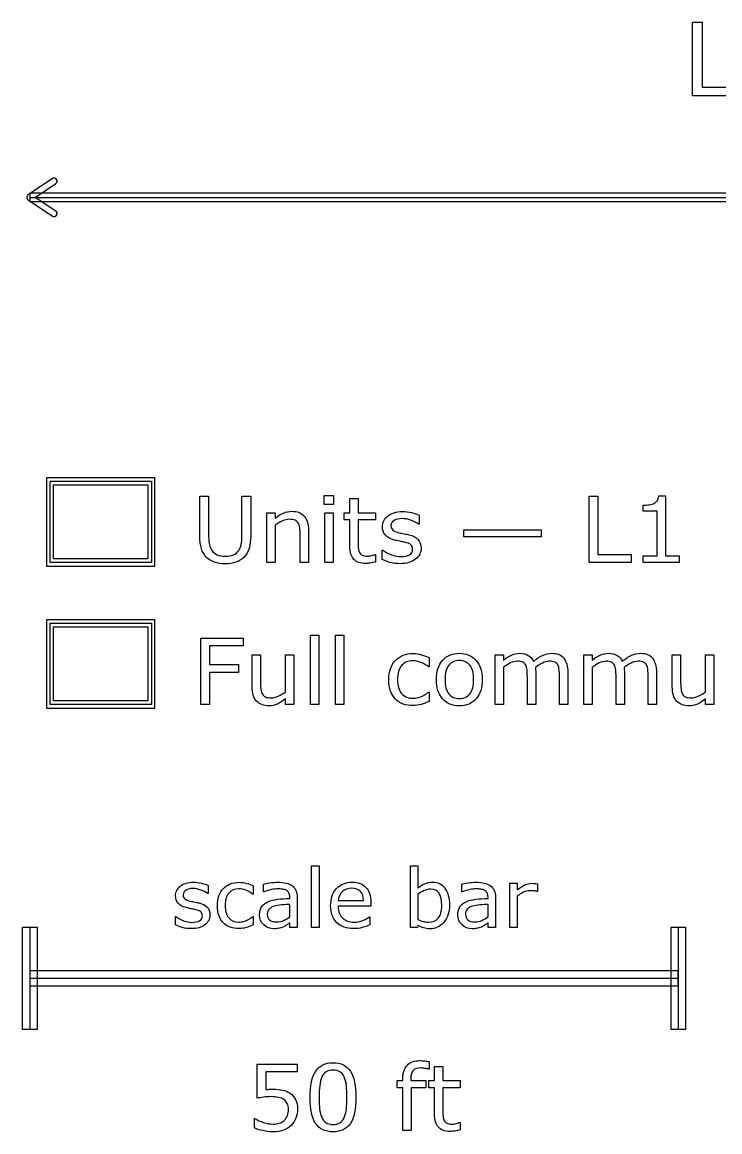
# Model space of a CAD drawing. Extents: x -13 to 750, y 12 to 2314.
# Drawn here: x 43.2 to 112.1, y 13.8 to 123.2 of the extents above; entities that cross this region are included whole.
import ezdxf

# ---------------------------------------------------------------- set-up
doc = ezdxf.new("R2010")
doc.units = 0
doc.layers.get('0').update_dxf_attribs({"linetype": 'CONTINUOUS'})

msp = doc.modelspace()

# ---------------------------------------------------------------- linework, layer by layer
at = {"color": 7}
for points in [[(113.99316, 115.89), (109.39355, 115.89), (109.39355, 123.1605), (110.36035, 123.1605), (110.36035, 116.7494), (113.99316, 116.7494)], [(46.234375, 107.7396), (46.234375, 107.7396)], [(44, 106.2904), (44, 105.4896), (268, 105.4896), (268, 106.2904)], [(45.650391, 78.2396), (45.650391, 69.5404), (56.349609, 69.5404), (56.349609, 78.2396)], [(46, 77.89), (56, 77.89), (56, 69.89), (46, 69.89)], [(46.349609, 77.5404), (55.650391, 77.5404), (55.650391, 70.2396), (46.349609, 70.2396)], [(73.983398, 75.6205), (73.051758, 75.6205), (73.051758, 76.4774), (73.983398, 76.4774)], [(103.33447, 69.89), (99.194824, 69.89), (99.194824, 76.4335), (100.06494, 76.4335), (100.06494, 70.6634), (103.33447, 70.6634)], [(73.930664, 69.89), (73.104492, 69.89), (73.104492, 74.7987), (73.930664, 74.7987)], [(94.479492, 72.4038), (86.824219, 72.4038), (86.824219, 73.1069), (94.479492, 73.1069)], [(45.650391, 64.2396), (45.650391, 55.5404), (56.349609, 55.5404), (56.349609, 64.2396)], [(46, 63.89), (56, 63.89), (56, 55.89), (46, 55.89)], [(46.349609, 63.5404), (55.650391, 63.5404), (55.650391, 56.2396), (46.349609, 56.2396)], [(65.058105, 61.66), (61.749023, 61.66), (61.749023, 59.8143), (64.592285, 59.8143), (64.592285, 59.0409), (61.749023, 59.0409), (61.749023, 55.89), (60.878906, 55.89), (60.878906, 62.4335), (65.058105, 62.4335)], [(72.515625, 55.89), (71.689453, 55.89), (71.689453, 62.7279), (72.515625, 62.7279)], [(74.985352, 55.89), (74.15918, 55.89), (74.15918, 62.7279), (74.985352, 62.7279)], [(87.804199, 58.3421), (87.804199, 58.3421)], [(88.656738, 58.3421), (88.656738, 58.3421)], [(72.546875, 33.89), (71.8125, 33.89), (71.8125, 39.9681), (72.546875, 39.9681)], [(85.417969, 36.1048), (85.417969, 36.1048)], [(43.25, 33.89), (43.25, 23.89), (44.75, 23.89), (44.75, 33.89)], [(107.25, 33.89), (107.25, 23.89), (108.75, 23.89), (108.75, 33.89)], [(44, 29.64), (44, 28.14), (108, 28.14), (108, 29.64)], [(76.191162, 17.1639), (76.191162, 17.1639)], [(75.035404, 15.1688), (75.035404, 15.1688)]]:
    msp.add_lwpolyline(points, close=True, dxfattribs=at)
for points in [[(46.234375, 107.7396), (43.833984, 106.14)], [(46.566411, 104.5404), (44.541021, 105.89), (46.566411, 107.2396)], [(43.833984, 105.64), (46.234375, 104.0404)], [(44, 105.89), (268, 105.89)], [(60.782227, 72.5179), (60.782227, 76.4335), (61.652344, 76.4335), (61.652344, 72.474)], [(64.93506, 72.452), (64.93506, 76.4335), (65.805177, 76.4335), (65.805176, 72.5179)], [(75.583008, 71.4937), (75.583008, 74.1041), (75.024902, 74.1041), (75.024902, 74.7984), (75.583008, 74.7984), (75.583008, 76.209), (76.40918, 76.209), (76.40918, 74.7984), (78.114258, 74.7984), (78.114258, 74.1041), (76.40918, 74.1041), (76.40918, 71.8672)], [(108.08936, 69.89), (104.54736, 69.89), (104.54736, 70.558), (105.90967, 70.558), (105.90967, 74.9437), (104.54736, 74.9437), (104.54736, 75.5414)], [(106.07227, 76.4555), (106.75342, 76.4555), (106.75342, 70.5581), (108.08936, 70.5581), (108.08936, 69.89)], [(68.226563, 73.5547), (68.226563, 69.89), (67.400392, 69.89), (67.400392, 74.7987), (68.226563, 74.7987), (68.226563, 74.2538)], [(82.425288, 74.548), (82.425288, 73.6647), (82.381348, 73.6647)], [(71.504883, 69.89), (70.678711, 69.89), (70.678711, 72.6849)], [(71.504884, 73.076), (71.504883, 69.89)], [(82.618652, 71.3045), (82.618652, 71.3051)], [(78.070314, 70.6763), (78.114264, 70.6763), (78.114258, 69.934)], [(78.782227, 70.1845), (78.782227, 71.1118), (78.826167, 71.1118)], [(65.950195, 57.6127), (65.950195, 60.7987), (66.776367, 60.7987), (66.776367, 58.0038)], [(69.22852, 57.1336), (69.22852, 60.7986), (70.054691, 60.7986), (70.054687, 55.89)], [(83.414062, 60.5043), (83.414062, 59.5858), (83.370112, 59.5858)], [(90.761731, 59.5553), (90.761731, 55.89), (89.935559, 55.89), (89.935559, 60.7987), (90.761731, 60.7987), (90.761731, 60.2538)], [(99.515785, 59.5553), (99.515785, 55.89), (98.689613, 55.89), (98.689613, 60.7987), (99.515785, 60.7987), (99.515785, 60.2538)], [(107.4082, 57.6127), (107.4082, 60.7987), (108.23438, 60.7987), (108.23438, 58.0038)], [(110.68657, 57.1336), (110.68657, 60.7986), (111.51275, 60.7986), (111.5127, 55.89)], [(93.930186, 59.0324), (93.930186, 55.89), (93.104014, 55.89), (93.104014, 58.6849)], [(97.098633, 55.89), (96.272461, 55.89), (96.272461, 58.6849)], [(97.098645, 59.076), (97.098633, 55.89)], [(102.68428, 59.0324), (102.68428, 55.89), (101.85811, 55.89), (101.85811, 58.6849)], [(105.85254, 55.89), (105.02637, 55.89), (105.02637, 58.6849)], [(105.8527, 59.076), (105.85254, 55.89)], [(83.370112, 57.1073), (83.414062, 57.1073), (83.414062, 56.1976)], [(70.054687, 55.89), (69.228516, 55.89), (69.228516, 56.4349)], [(111.5127, 55.89), (110.68652, 55.89), (110.68652, 56.4349)], [(82.3125, 34.0933), (82.265625, 33.89), (81.578125, 33.89), (81.578125, 39.9681), (82.3125, 39.9681), (82.3125, 37.7962)], [(61.609373, 38.0301), (61.609373, 37.245), (61.570313, 37.245)], [(66.058594, 37.9913), (66.058594, 37.1749), (66.019534, 37.1749)], [(67.109379, 37.4141), (67.070319, 37.4141), (67.070319, 38.1602)], [(86.671879, 37.4141), (86.632819, 37.4141), (86.632819, 38.1602)], [(92.101565, 36.9875), (92.101565, 33.89), (91.36719, 33.89), (91.36719, 38.2533), (92.101565, 38.2533), (92.101565, 37.6087)], [(94.089844, 37.4525), (94.050784, 37.4525)], [(94.089847, 38.2063), (94.089844, 37.4525)], [(69.660156, 36.7736), (69.660156, 36.8869)], [(69.660156, 34.9642), (69.660156, 36.1791)], [(70.390632, 36.8514), (70.390625, 33.89)], [(74.4375, 36.558), (76.9375, 36.558)], [(77.652342, 36.3936), (77.652344, 35.9955)], [(82.3125, 37.1786), (82.3125, 34.6786)], [(89.222656, 36.7736), (89.222656, 36.8869)], [(89.222656, 34.9642), (89.222656, 36.1791)], [(89.953132, 36.8514), (89.953125, 33.89)], [(61.781251, 35.147), (61.78125, 35.1478)], [(77.652344, 35.9955), (74.4375, 35.9955)], [(84.660156, 36.0844), (84.660156, 36.0848)], [(58.371094, 34.1517), (58.371094, 34.9759), (58.410154, 34.9759)], [(66.019534, 34.9721), (66.058594, 34.9721), (66.058594, 34.1634)], [(69.660156, 34.9638), (69.660156, 34.9642)], [(70.390625, 33.89), (69.660156, 33.89), (69.660156, 34.3548)], [(77.527344, 34.9561), (77.566404, 34.9561), (77.566404, 34.1553)], [(89.222656, 34.9638), (89.222656, 34.9642)], [(89.953125, 33.89), (89.222656, 33.89), (89.222656, 34.3548)], [(44, 33.89), (44, 23.89)], [(108, 33.89), (108, 23.89)], [(44, 28.89), (108, 28.89)], [(66.444089, 17.0624), (66.444089, 20.433), (70.381589, 20.433), (70.381589, 19.6639), (67.292233, 19.6639), (67.292233, 17.9237)], [(83.402588, 19.9281), (83.358648, 19.9281)], [(83.943115, 15.4936), (83.943115, 18.104), (83.38501, 18.104), (83.38501, 18.7983), (83.943115, 18.7983), (83.943115, 20.2089), (84.769287, 20.2089), (84.769287, 18.7983), (86.474365, 18.7983), (86.474365, 18.104), (84.769287, 18.104), (84.769287, 15.8671)], [(83.402588, 20.6838), (83.402588, 19.9281)], [(81.60523, 18.9657), (81.60523, 18.7987), (83.094976, 18.7987), (83.094976, 18.1044), (81.631592, 18.1044), (81.631592, 13.89), (80.80542, 13.89), (80.80542, 18.1044), (80.247314, 18.1044), (80.247314, 18.7987), (80.80542, 18.7987), (80.80542, 18.9613)], [(70.425534, 15.9692), (70.425537, 15.9686)], [(66.162842, 14.1361), (66.162842, 15.0633), (66.224362, 15.0633)], [(86.430422, 14.6762), (86.474372, 14.6762), (86.474365, 13.9339)]]:
    msp.add_lwpolyline(points, dxfattribs=at)
for points in [[(46.459789, 107.783802), (46.381762, 107.799557), (46.300673, 107.783656), (46.234375, 107.7396)], [(46.650391, 107.6556), (46.606381, 107.721929), (46.537815, 107.768047), (46.459789, 107.783802)], [(46.566411, 107.2396), (46.632732, 107.283613), (46.678843, 107.352177), (46.694594, 107.4302)], [(46.694594, 107.4302), (46.710345, 107.508222), (46.694444, 107.589306), (46.650391, 107.6556)], [(43.833984, 106.14), (43.750204, 106.084408), (43.69984, 105.990546), (43.69984, 105.89)], [(43.69984, 105.89), (43.69984, 105.789454), (43.750204, 105.695592), (43.833984, 105.64)], [(46.234375, 104.0404), (46.300673, 103.996344), (46.381762, 103.980443), (46.459789, 103.996198)], [(46.459789, 103.996198), (46.537815, 104.011953), (46.606381, 104.058071), (46.650391, 104.1244)], [(46.694594, 104.3498), (46.678843, 104.427823), (46.632732, 104.496387), (46.566411, 104.5404)], [(46.650391, 104.1244), (46.694444, 104.190694), (46.710345, 104.271778), (46.694594, 104.3498)], [(104.54736, 75.5414), (104.731933, 75.5414), (104.92969, 75.556067), (105.14063, 75.5854)], [(105.14063, 75.5854), (105.351563, 75.6174), (105.51123, 75.6628), (105.61963, 75.7216)], [(105.61963, 75.7216), (105.754397, 75.794867), (105.859867, 75.887167), (105.93604, 75.9985)], [(105.93604, 75.9985), (106.01514, 76.112767), (106.06055, 76.2651), (106.07227, 76.4555)], [(68.226563, 74.2538), (68.484376, 74.467667), (68.750977, 74.634633), (69.026368, 74.7547)], [(69.026368, 74.7547), (69.301759, 74.874833), (69.584474, 74.9349), (69.874513, 74.9349)], [(69.874513, 74.9349), (70.404786, 74.9349), (70.809083, 74.775233), (71.087403, 74.4559)], [(71.087403, 74.4559), (71.365724, 74.136567), (71.504884, 73.6766), (71.504884, 73.076)], [(78.927241, 73.9899), (79.012202, 74.168633), (79.139643, 74.3283), (79.309565, 74.4689)], [(79.309565, 74.4689), (79.473628, 74.606567), (79.681636, 74.714967), (79.933589, 74.7941)], [(79.933589, 74.7941), (80.188472, 74.8761), (80.472651, 74.9171), (80.786128, 74.9171)], [(80.786128, 74.9171), (81.079097, 74.9171), (81.374995, 74.8805), (81.673823, 74.8073)], [(81.673823, 74.8073), (81.975581, 74.736967), (82.226069, 74.650533), (82.425288, 74.548)], [(68.934083, 73.981), (68.687989, 73.869667), (68.452149, 73.727567), (68.226563, 73.5547)], [(69.641603, 74.148), (69.416017, 74.148), (69.180177, 74.092333), (68.934083, 73.981)], [(70.177735, 74.056), (70.04004, 74.117333), (69.861329, 74.148), (69.641603, 74.148)], [(70.494142, 73.7836), (70.420899, 73.9066), (70.31543, 73.9974), (70.177735, 74.056)], [(70.639161, 73.3177), (70.612794, 73.516967), (70.564455, 73.672267), (70.494142, 73.7836)], [(70.678711, 72.6849), (70.678711, 72.9105), (70.665528, 73.121433), (70.639161, 73.3177)], [(78.804194, 73.4186), (78.804194, 73.620733), (78.84521, 73.811167), (78.927241, 73.9899)], [(79.072261, 72.6012), (78.89355, 72.823867), (78.804194, 73.096333), (78.804194, 73.4186)], [(79.959961, 74.0426), (79.751953, 73.928333), (79.647949, 73.756967), (79.647949, 73.5285)], [(79.647949, 73.5285), (79.647949, 73.3263), (79.710937, 73.173933), (79.836914, 73.0714)], [(80.724609, 74.2184), (80.422852, 74.2184), (80.167969, 74.1598), (79.959961, 74.0426)], [(81.612305, 74.0558), (81.310547, 74.1642), (81.014648, 74.2184), (80.724609, 74.2184)], [(82.381348, 73.6647), (82.17041, 73.819967), (81.914062, 73.950333), (81.612305, 74.0558)], [(60.936035, 71.2655), (60.833496, 71.605367), (60.782227, 72.022833), (60.782227, 72.5179)], [(61.652344, 72.474), (61.652344, 72.119467), (61.675781, 71.839667), (61.722654, 71.6346)], [(64.86035, 71.6478), (64.910157, 71.8646), (64.93506, 72.132667), (64.93506, 72.452)], [(65.805176, 72.5179), (65.805176, 72.0433), (65.752442, 71.628767), (65.646973, 71.2743)], [(79.990718, 72.1002), (79.560054, 72.214467), (79.253902, 72.381467), (79.072261, 72.6012)], [(79.836914, 73.0714), (79.959961, 72.968867), (80.159179, 72.8854), (80.43457, 72.821)], [(80.43457, 72.821), (80.586914, 72.785667), (80.756836, 72.7505), (80.944336, 72.7155)], [(80.944336, 72.7155), (81.134765, 72.680167), (81.292968, 72.647833), (81.418945, 72.6185)], [(81.418945, 72.6185), (81.802734, 72.530633), (82.098633, 72.379767), (82.306641, 72.1659)], [(61.450195, 70.3954), (61.21289, 70.6356), (61.041504, 70.925633), (60.936035, 71.2655)], [(61.722654, 71.6346), (61.772461, 71.429533), (61.854492, 71.2435), (61.968748, 71.0765)], [(64.61865, 71.0765), (64.732908, 71.2435), (64.813475, 71.433933), (64.86035, 71.6478)], [(65.646973, 71.2743), (65.544434, 70.9227), (65.374512, 70.629733), (65.137207, 70.3954)], [(75.974121, 70.1973), (75.713379, 70.466833), (75.583008, 70.898967), (75.583008, 71.4937)], [(76.40918, 71.8672), (76.40918, 71.6094), (76.41504, 71.407267), (76.42676, 71.2608)], [(76.42676, 71.2608), (76.43848, 71.117267), (76.479496, 70.9825), (76.549807, 70.8565)], [(80.504878, 71.986), (80.317378, 72.021333), (80.145991, 72.0594), (79.990718, 72.1002)], [(80.966304, 71.894), (80.849116, 71.920667), (80.695307, 71.951333), (80.504878, 71.986)], [(81.607905, 71.6391), (81.496577, 71.7387), (81.28271, 71.823667), (80.966304, 71.894)], [(81.46728, 70.646), (81.672358, 70.763133), (81.774897, 70.9477), (81.774897, 71.1997)], [(81.774897, 71.1997), (81.774897, 71.393033), (81.719233, 71.5395), (81.607905, 71.6391)], [(82.618652, 71.3051), (82.618652, 70.8569), (82.432617, 70.489233), (82.060547, 70.2021)], [(82.306641, 72.1659), (82.514648, 71.9491), (82.618652, 71.661967), (82.618652, 71.3045)], [(62.219238, 69.9164), (61.914551, 70.0248), (61.658203, 70.184467), (61.450195, 70.3954)], [(61.968748, 71.0765), (62.097654, 70.8861), (62.27197, 70.742567), (62.491697, 70.6459)], [(62.491697, 70.6459), (62.714354, 70.549167), (62.980955, 70.5008), (63.291502, 70.5008)], [(63.291502, 70.5008), (63.604979, 70.5008), (63.87158, 70.5477), (64.091307, 70.6415)], [(64.091307, 70.6415), (64.311033, 70.738167), (64.486814, 70.883167), (64.61865, 71.0765)], [(65.137207, 70.3954), (64.911621, 70.172733), (64.647949, 70.010133), (64.346191, 69.9076)], [(77.116699, 69.793), (76.615722, 69.793), (76.234863, 69.927767), (75.974121, 70.1973)], [(76.549807, 70.8565), (76.61426, 70.7393), (76.702151, 70.652867), (76.813479, 70.5972)], [(76.813479, 70.5972), (76.927736, 70.544533), (77.100588, 70.5182), (77.332033, 70.5182)], [(77.332033, 70.5182), (77.466799, 70.5182), (77.607424, 70.5372), (77.753908, 70.5752)], [(77.753908, 70.5752), (77.900393, 70.616533), (78.005861, 70.650233), (78.070314, 70.6763)], [(79.54248, 69.8989), (79.240723, 69.986767), (78.987305, 70.081967), (78.782227, 70.1845)], [(78.826167, 71.1118), (79.086909, 70.915467), (79.376948, 70.758733), (79.696284, 70.6416)], [(79.696284, 70.6416), (80.01562, 70.527333), (80.321772, 70.4702), (80.614741, 70.4702)], [(82.060547, 70.2021), (81.691406, 69.914967), (81.186035, 69.7714), (80.544434, 69.7714)], [(80.614741, 70.4702), (80.978022, 70.4702), (81.262202, 70.5288), (81.46728, 70.646)], [(63.291504, 69.7538), (62.881348, 69.7538), (62.523926, 69.808), (62.219238, 69.9164)], [(64.346191, 69.9076), (64.044434, 69.805067), (63.692871, 69.7538), (63.291504, 69.7538)], [(77.604492, 69.833), (77.422851, 69.806333), (77.260254, 69.793), (77.116699, 69.793)], [(78.114258, 69.934), (77.958985, 69.892667), (77.789063, 69.859), (77.604492, 69.833)], [(80.544434, 69.7714), (80.181153, 69.7714), (79.847168, 69.8139), (79.54248, 69.8989)], [(79.432617, 58.3378), (79.432617, 59.140533), (79.652344, 59.7704), (80.091797, 60.2274)], [(80.091797, 60.2274), (80.53418, 60.6844), (81.117187, 60.9129), (81.84082, 60.9129)], [(81.805659, 60.1966), (81.336909, 60.1966), (80.966304, 60.0384), (80.693843, 59.722)], [(82.587886, 60.0384), (82.321284, 60.143867), (82.060542, 60.1966), (81.805659, 60.1966)], [(81.84082, 60.9129), (82.12207, 60.9129), (82.397461, 60.873367), (82.666992, 60.7943)], [(82.666992, 60.7943), (82.939453, 60.715167), (83.188477, 60.6185), (83.414062, 60.5043)], [(84.125977, 58.3421), (84.125977, 59.141967), (84.32959, 59.773333), (84.736816, 60.2362)], [(84.736816, 60.2362), (85.146973, 60.702), (85.699219, 60.9349), (86.393555, 60.9349)], [(86.393555, 60.223), (85.945312, 60.223), (85.596679, 60.067733), (85.347656, 59.7572)], [(86.393555, 60.9349), (87.082032, 60.9349), (87.631348, 60.702), (88.041504, 60.2362)], [(87.430664, 59.7572), (87.181641, 60.067733), (86.835938, 60.223), (86.393555, 60.223)], [(88.041504, 60.2362), (88.45166, 59.773333), (88.656738, 59.141967), (88.656738, 58.3421)], [(90.761731, 60.2538), (91.019543, 60.467667), (91.275891, 60.634633), (91.530774, 60.7547)], [(91.530774, 60.7547), (91.788586, 60.874833), (92.062512, 60.9349), (92.352551, 60.9349)], [(92.352551, 60.9349), (92.686536, 60.9349), (92.969251, 60.8646), (93.200696, 60.724)], [(93.200696, 60.724), (93.435071, 60.583333), (93.609387, 60.3885), (93.723645, 60.1395)], [(93.723645, 60.1395), (94.057629, 60.420767), (94.362316, 60.622933), (94.637707, 60.746)], [(94.637707, 60.746), (94.913098, 60.871933), (95.207531, 60.9349), (95.521008, 60.9349)], [(95.521008, 60.9349), (96.060071, 60.9349), (96.457043, 60.770833), (96.711926, 60.4427)], [(96.711926, 60.4427), (96.969739, 60.1175), (97.098645, 59.661933), (97.098645, 59.076)], [(99.515785, 60.2538), (99.773598, 60.467667), (100.029946, 60.634633), (100.28483, 60.7547)], [(100.28483, 60.7547), (100.542643, 60.874833), (100.81657, 60.9349), (101.10661, 60.9349)], [(101.10661, 60.9349), (101.44059, 60.9349), (101.723303, 60.8646), (101.95475, 60.724)], [(101.95475, 60.724), (102.189123, 60.583333), (102.36344, 60.3885), (102.4777, 60.1395)], [(102.4777, 60.1395), (102.811687, 60.420767), (103.116373, 60.622933), (103.39176, 60.746)], [(103.39176, 60.746), (103.667153, 60.871933), (103.961587, 60.9349), (104.27506, 60.9349)], [(104.27506, 60.9349), (104.814127, 60.9349), (105.2111, 60.770833), (105.46598, 60.4427)], [(105.46598, 60.4427), (105.723793, 60.1175), (105.8527, 59.661933), (105.8527, 59.076)], [(80.693843, 59.722), (80.424312, 59.408533), (80.289546, 58.947133), (80.289546, 58.3378)], [(83.370112, 59.5858), (83.118159, 59.782067), (82.857417, 59.932933), (82.587886, 60.0384)], [(85.347656, 59.7572), (85.101563, 59.4496), (84.978516, 58.9779), (84.978516, 58.3421)], [(87.804199, 58.3421), (87.804199, 58.9779), (87.679687, 59.4496), (87.430664, 59.7572)], [(91.438489, 59.9816), (91.212903, 59.870267), (90.987317, 59.728167), (90.761731, 59.5553)], [(92.119641, 60.1486), (91.894055, 60.1486), (91.667004, 60.092933), (91.438489, 59.9816)], [(92.664563, 60.0516), (92.538586, 60.116267), (92.356946, 60.1486), (92.119641, 60.1486)], [(92.954602, 59.7704), (92.887219, 59.896333), (92.79054, 59.990067), (92.664563, 60.0516)], [(93.073254, 59.3002), (93.055674, 59.496467), (93.016123, 59.6532), (92.954602, 59.7704)], [(93.104014, 58.6849), (93.104014, 58.9017), (93.093761, 59.1068), (93.073254, 59.3002)], [(94.593752, 59.9728), (94.362307, 59.858533), (94.130861, 59.712067), (93.899416, 59.5334)], [(93.899416, 59.5334), (93.908203, 59.466), (93.915526, 59.3869), (93.921386, 59.2961)], [(93.921386, 59.2961), (93.927253, 59.208167), (93.930186, 59.120267), (93.930186, 59.0324)], [(95.288088, 60.1486), (95.056643, 60.1486), (94.825197, 60.09), (94.593752, 59.9728)], [(95.83301, 60.0516), (95.707033, 60.116267), (95.525393, 60.1486), (95.288088, 60.1486)], [(96.123049, 59.766), (96.055666, 59.891933), (95.958987, 59.987133), (95.83301, 60.0516)], [(96.241701, 59.2958), (96.224121, 59.492067), (96.18457, 59.6488), (96.123049, 59.766)], [(96.272461, 58.6849), (96.272461, 58.895833), (96.262208, 59.099467), (96.241701, 59.2958)], [(100.19254, 59.9816), (99.966956, 59.870267), (99.741371, 59.728167), (99.515785, 59.5553)], [(100.8737, 60.1486), (100.648113, 60.1486), (100.42106, 60.092933), (100.19254, 59.9816)], [(101.41862, 60.0516), (101.29264, 60.116267), (101.111, 60.1486), (100.8737, 60.1486)], [(101.70866, 59.7704), (101.641273, 59.896333), (101.544593, 59.990067), (101.41862, 60.0516)], [(101.82731, 59.3002), (101.80971, 59.496467), (101.77016, 59.6532), (101.70866, 59.7704)], [(101.85811, 58.6849), (101.85811, 58.9017), (101.847843, 59.1068), (101.82731, 59.3002)], [(103.34762, 59.9728), (103.116173, 59.858533), (102.884727, 59.712067), (102.65328, 59.5334)], [(102.65328, 59.5334), (102.66208, 59.466), (102.669413, 59.3869), (102.67528, 59.2961)], [(102.67528, 59.2961), (102.68128, 59.208167), (102.68428, 59.120267), (102.68428, 59.0324)], [(104.04195, 60.1486), (103.810503, 60.1486), (103.57906, 60.09), (103.34762, 59.9728)], [(104.58687, 60.0516), (104.460897, 60.116267), (104.279257, 60.1486), (104.04195, 60.1486)], [(104.87691, 59.766), (104.80953, 59.891933), (104.71285, 59.987133), (104.58687, 60.0516)], [(104.99557, 59.2958), (104.97797, 59.492067), (104.938417, 59.6488), (104.87691, 59.766)], [(105.02637, 58.6849), (105.02637, 58.895833), (105.016103, 59.099467), (104.99557, 59.2958)], [(66.776367, 58.0038), (66.776367, 57.754733), (66.788087, 57.540867), (66.811527, 57.3622)], [(79.608398, 57.2084), (79.491211, 57.530667), (79.432617, 57.907133), (79.432617, 58.3378)], [(80.289546, 58.3378), (80.289546, 57.746), (80.421382, 57.290433), (80.685054, 56.9711)], [(84.736816, 56.4481), (84.32959, 56.910967), (84.125977, 57.5423), (84.125977, 58.3421)], [(84.978516, 58.3421), (84.978516, 57.7269), (85.103028, 57.259633), (85.352051, 56.9403)], [(87.42627, 56.9359), (87.678223, 57.2523), (87.804199, 57.721033), (87.804199, 58.3421)], [(88.656738, 58.3421), (88.656738, 57.5423), (88.45166, 56.910967), (88.041504, 56.4481)], [(108.23438, 58.0038), (108.23438, 57.754733), (108.246113, 57.540867), (108.26958, 57.3622)], [(66.380859, 56.224), (66.09375, 56.5404), (65.950195, 57.0033), (65.950195, 57.6127)], [(66.811527, 57.3622), (66.834967, 57.1864), (66.884772, 57.0355), (66.960941, 56.9095)], [(66.960941, 56.9095), (67.040043, 56.780633), (67.142582, 56.6869), (67.268559, 56.6283)], [(68.516606, 56.7073), (68.771489, 56.818633), (69.008793, 56.960733), (69.22852, 57.1336)], [(80.10498, 56.4086), (79.891113, 56.619533), (79.725586, 56.886133), (79.608398, 57.2084)], [(80.685054, 56.9711), (80.951655, 56.654633), (81.32519, 56.4964), (81.805659, 56.4964)], [(82.781245, 56.7337), (82.901362, 56.795033), (83.014155, 56.8595), (83.119624, 56.9271)], [(83.119624, 56.9271), (83.225093, 56.997433), (83.308589, 57.0575), (83.370112, 57.1073)], [(85.352051, 56.9403), (85.601074, 56.6239), (85.948242, 56.4657), (86.393555, 56.4657)], [(86.393555, 56.4657), (86.833008, 56.4657), (87.177246, 56.622433), (87.42627, 56.9359)], [(107.83887, 56.224), (107.551757, 56.5404), (107.4082, 57.0033), (107.4082, 57.6127)], [(108.26958, 57.3622), (108.293047, 57.1864), (108.342853, 57.0355), (108.419, 56.9095)], [(108.419, 56.9095), (108.4981, 56.780633), (108.600637, 56.6869), (108.72661, 56.6283)], [(109.97466, 56.7073), (110.22954, 56.818633), (110.466843, 56.960733), (110.68657, 57.1336)], [(67.584961, 55.7538), (67.069336, 55.7538), (66.667968, 55.910533), (66.380859, 56.224)], [(67.268559, 56.6283), (67.394536, 56.569633), (67.577641, 56.5403), (67.817875, 56.5403)], [(68.428711, 55.9296), (68.173828, 55.8124), (67.892578, 55.7538), (67.584961, 55.7538)], [(67.817875, 56.5403), (68.031742, 56.5403), (68.264653, 56.595967), (68.516606, 56.7073)], [(69.228516, 56.4349), (68.950195, 56.215167), (68.683594, 56.046733), (68.428711, 55.9296)], [(80.865234, 55.9339), (80.569336, 56.039367), (80.315918, 56.1976), (80.10498, 56.4086)], [(81.84082, 55.7801), (81.486328, 55.7801), (81.161133, 55.831367), (80.865234, 55.9339)], [(81.805659, 56.4964), (81.972651, 56.4964), (82.142573, 56.5184), (82.315425, 56.5624)], [(82.627441, 55.89), (82.381348, 55.816733), (82.119141, 55.7801), (81.84082, 55.7801)], [(82.315425, 56.5624), (82.488276, 56.6064), (82.64355, 56.6635), (82.781245, 56.7337)], [(83.414062, 56.1976), (83.138672, 56.0658), (82.876465, 55.963267), (82.627441, 55.89)], [(86.393555, 55.7538), (85.699219, 55.7538), (85.146973, 55.985233), (84.736816, 56.4481)], [(88.041504, 56.4481), (87.631348, 55.985233), (87.082032, 55.7538), (86.393555, 55.7538)], [(109.04297, 55.7538), (108.527343, 55.7538), (108.125977, 55.910533), (107.83887, 56.224)], [(108.72661, 56.6283), (108.85259, 56.569633), (109.035697, 56.5403), (109.27593, 56.5403)], [(109.88672, 55.9296), (109.631833, 55.8124), (109.350583, 55.7538), (109.04297, 55.7538)], [(109.27593, 56.5403), (109.489797, 56.5403), (109.722707, 56.595967), (109.97466, 56.7073)], [(110.68652, 56.4349), (110.4082, 56.215167), (110.1416, 56.046733), (109.88672, 55.9296)], [(59.394529, 38.2493), (59.621092, 38.322167), (59.873696, 38.3586), (60.152342, 38.3586)], [(60.152342, 38.3586), (60.412759, 38.3586), (60.675779, 38.325933), (60.941404, 38.2606)], [(63.105469, 37.7452), (63.498698, 38.1514), (64.016927, 38.3545), (64.660156, 38.3545)], [(64.660156, 38.3545), (64.910156, 38.3545), (65.154948, 38.319367), (65.394531, 38.2491)], [(67.691413, 38.2891), (67.962246, 38.335767), (68.229173, 38.3591), (68.492194, 38.3591)], [(68.492194, 38.3591), (68.799486, 38.3591), (69.066413, 38.3331), (69.292976, 38.2811)], [(74.273435, 37.7452), (74.66406, 38.164467), (75.177081, 38.3741), (75.812498, 38.3741)], [(75.812498, 38.3741), (76.401039, 38.3741), (76.854164, 38.2022), (77.171873, 37.8584)], [(82.96875, 38.2103), (83.200521, 38.3197), (83.460937, 38.3744), (83.75, 38.3744)], [(83.75, 38.3744), (84.265625, 38.3744), (84.671875, 38.176467), (84.96875, 37.7806)], [(87.253913, 38.2891), (87.524746, 38.335767), (87.791673, 38.3591), (88.054694, 38.3591)], [(88.054694, 38.3591), (88.361986, 38.3591), (88.628913, 38.3331), (88.855476, 38.2811)], [(58.390623, 37.0266), (58.390623, 37.206267), (58.427081, 37.375533), (58.499998, 37.5344)], [(58.499998, 37.5344), (58.575519, 37.693267), (58.6888, 37.8352), (58.839842, 37.9602)], [(58.839842, 37.9602), (58.985675, 38.0826), (59.170571, 38.178967), (59.394529, 38.2493)], [(59.41797, 37.5809), (59.233074, 37.479367), (59.140626, 37.327033), (59.140626, 37.1239)], [(60.097657, 37.7372), (59.829428, 37.7372), (59.602865, 37.6851), (59.41797, 37.5809)], [(60.88672, 37.5926), (60.618491, 37.689), (60.35547, 37.7372), (60.097657, 37.7372)], [(61.570313, 37.245), (61.382813, 37.383), (61.154949, 37.498867), (60.88672, 37.5926)], [(60.941404, 38.2606), (61.209633, 38.197933), (61.43229, 38.1211), (61.609373, 38.0301)], [(62.519531, 36.0655), (62.519531, 36.779033), (62.714844, 37.338933), (63.105469, 37.7452)], [(63.640628, 37.2959), (63.401045, 37.0173), (63.281253, 36.607167), (63.281253, 36.0655)], [(64.628909, 37.7178), (64.212242, 37.7178), (63.882815, 37.577167), (63.640628, 37.2959)], [(65.324222, 37.5772), (65.087243, 37.670933), (64.855472, 37.7178), (64.628909, 37.7178)], [(66.019534, 37.1749), (65.795576, 37.349367), (65.563805, 37.483467), (65.324222, 37.5772)], [(65.394531, 38.2491), (65.636718, 38.178767), (65.858073, 38.092833), (66.058594, 37.9913)], [(67.070319, 38.1602), (67.213548, 38.199533), (67.42058, 38.2425), (67.691413, 38.2891)], [(67.843754, 37.6329), (67.606775, 37.583567), (67.361983, 37.510633), (67.109379, 37.4141)], [(68.488285, 37.7109), (68.295577, 37.7109), (68.080733, 37.6849), (67.843754, 37.6329)], [(68.945316, 37.6799), (68.799483, 37.700567), (68.647139, 37.7109), (68.488285, 37.7109)], [(69.320316, 37.5588), (69.216149, 37.6188), (69.091149, 37.659167), (68.945316, 37.6799)], [(69.292976, 38.2811), (69.522143, 38.231767), (69.720059, 38.145833), (69.886726, 38.0233)], [(69.570316, 37.301), (69.513023, 37.410333), (69.429689, 37.496267), (69.320316, 37.5588)], [(69.660156, 36.8869), (69.660156, 37.053567), (69.630209, 37.1916), (69.570316, 37.301)], [(69.886726, 38.0233), (70.050788, 37.9035), (70.175788, 37.748567), (70.261726, 37.5585)], [(70.261726, 37.5585), (70.347663, 37.368367), (70.390632, 37.132667), (70.390632, 36.8514)], [(73.691404, 36.0459), (73.691404, 36.7595), (73.885414, 37.325933), (74.273435, 37.7452)], [(74.832031, 37.4212), (74.60026, 37.189467), (74.46875, 36.901733), (74.4375, 36.558)], [(75.773437, 37.7689), (75.380208, 37.7689), (75.066406, 37.653), (74.832031, 37.4212)], [(76.644531, 37.4525), (76.454427, 37.663433), (76.164062, 37.7689), (75.773437, 37.7689)], [(76.9375, 36.558), (76.9349, 36.9434), (76.837244, 37.241567), (76.644531, 37.4525)], [(77.171873, 37.8584), (77.492186, 37.514667), (77.652342, 37.0264), (77.652342, 36.3936)], [(82.3125, 37.7962), (82.518229, 37.965533), (82.736979, 38.103567), (82.96875, 38.2103)], [(82.921875, 37.534), (82.703125, 37.442867), (82.5, 37.3244), (82.3125, 37.1786)], [(83.570312, 37.6747), (83.356771, 37.6747), (83.140625, 37.6278), (82.921875, 37.534)], [(84.402344, 37.2684), (84.230469, 37.539267), (83.953125, 37.6747), (83.570312, 37.6747)], [(84.660156, 36.0848), (84.660156, 36.605667), (84.574219, 37.0002), (84.402344, 37.2684)], [(84.96875, 37.7806), (85.268229, 37.3848), (85.417969, 36.8262), (85.417969, 36.1048)], [(86.632819, 38.1602), (86.776048, 38.199533), (86.98308, 38.2425), (87.253913, 38.2891)], [(87.406254, 37.6329), (87.169275, 37.583567), (86.924483, 37.510633), (86.671879, 37.4141)], [(88.050785, 37.7109), (87.858077, 37.7109), (87.643233, 37.6849), (87.406254, 37.6329)], [(88.507816, 37.6799), (88.361983, 37.700567), (88.209639, 37.7109), (88.050785, 37.7109)], [(88.882816, 37.5588), (88.778649, 37.6188), (88.653649, 37.659167), (88.507816, 37.6799)], [(88.855476, 38.2811), (89.084643, 38.231767), (89.282559, 38.145833), (89.449226, 38.0233)], [(89.132816, 37.301), (89.075523, 37.410333), (88.992189, 37.496267), (88.882816, 37.5588)], [(89.222656, 36.8869), (89.222656, 37.053567), (89.192709, 37.1916), (89.132816, 37.301)], [(89.449226, 38.0233), (89.613288, 37.9035), (89.738288, 37.748567), (89.824226, 37.5585)], [(89.824226, 37.5585), (89.910163, 37.368367), (89.953132, 37.132667), (89.953132, 36.8514)], [(92.101565, 37.6087), (92.393232, 37.8431), (92.649742, 38.008467), (92.871097, 38.1048)], [(92.71094, 37.3742), (92.500003, 37.2752), (92.296878, 37.1463), (92.101565, 36.9875)], [(93.36719, 37.5265), (93.140628, 37.5265), (92.921878, 37.475733), (92.71094, 37.3742)], [(92.871097, 38.1048), (93.095055, 38.2038), (93.322919, 38.2533), (93.55469, 38.2533)], [(93.730472, 37.5075), (93.628909, 37.520167), (93.507815, 37.5265), (93.36719, 37.5265)], [(93.55469, 38.2533), (93.682295, 38.2533), (93.774743, 38.2493), (93.832034, 38.2413)], [(94.050784, 37.4525), (93.941409, 37.4785), (93.834639, 37.496833), (93.730472, 37.5075)], [(93.832034, 38.2413), (93.889327, 38.234633), (93.975265, 38.222967), (94.089847, 38.2063)], [(58.628904, 36.3001), (58.47005, 36.497967), (58.390623, 36.740133), (58.390623, 37.0266)], [(59.44531, 35.8547), (59.062498, 35.9563), (58.790363, 36.104767), (58.628904, 36.3001)], [(59.140626, 37.1239), (59.140626, 36.944167), (59.196616, 36.808733), (59.308595, 36.7176)], [(59.308595, 36.7176), (59.41797, 36.626467), (59.595053, 36.552267), (59.839845, 36.495)], [(59.839845, 36.495), (59.975262, 36.463667), (60.126303, 36.432333), (60.29297, 36.401)], [(60.29297, 36.401), (60.462241, 36.369667), (60.602866, 36.341), (60.714845, 36.315)], [(60.714845, 36.315), (61.05599, 36.236867), (61.319011, 36.102733), (61.503907, 35.9126)], [(66.894531, 35.9569), (67.03776, 36.162633), (67.240885, 36.3241), (67.503906, 36.4413)], [(67.503906, 36.4413), (67.769531, 36.5585), (68.088542, 36.637933), (68.460937, 36.6796)], [(68.867187, 36.1201), (68.565104, 36.0941), (68.32552, 36.056333), (68.148437, 36.0068)], [(68.460937, 36.6796), (68.833333, 36.720933), (69.233073, 36.752267), (69.660156, 36.7736)], [(69.660156, 36.1791), (69.436198, 36.165767), (69.171875, 36.1461), (68.867187, 36.1201)], [(85.417969, 36.1048), (85.417969, 35.740267), (85.365886, 35.412167), (85.261719, 35.1205)], [(86.457031, 35.9569), (86.60026, 36.162633), (86.803385, 36.3241), (87.066406, 36.4413)], [(87.066406, 36.4413), (87.332031, 36.5585), (87.651042, 36.637933), (88.023437, 36.6796)], [(88.429687, 36.1201), (88.127604, 36.0941), (87.88802, 36.056333), (87.710937, 36.0068)], [(88.023437, 36.6796), (88.395833, 36.720933), (88.795573, 36.752267), (89.222656, 36.7736)], [(89.222656, 36.1791), (88.998698, 36.165767), (88.734375, 36.1461), (88.429687, 36.1201)], [(59.902342, 35.7532), (59.735675, 35.784533), (59.583331, 35.818367), (59.44531, 35.8547)], [(60.312498, 35.6712), (60.208331, 35.694533), (60.071613, 35.721867), (59.902342, 35.7532)], [(60.88281, 35.4447), (60.783852, 35.533233), (60.593748, 35.608733), (60.312498, 35.6712)], [(60.75781, 34.5619), (60.940102, 34.666033), (61.031248, 34.8301), (61.031248, 35.0541)], [(61.031248, 35.0541), (61.031248, 35.225967), (60.981769, 35.356167), (60.88281, 35.4447)], [(61.78125, 35.1478), (61.78125, 34.7494), (61.615885, 34.422567), (61.285156, 34.1673)], [(61.503907, 35.9126), (61.688803, 35.719933), (61.781251, 35.464733), (61.781251, 35.147)], [(62.675781, 35.0616), (62.571614, 35.348067), (62.519531, 35.6827), (62.519531, 36.0655)], [(63.117187, 34.3506), (62.927083, 34.538133), (62.779948, 34.775133), (62.675781, 35.0616)], [(63.281253, 36.0655), (63.281253, 35.539433), (63.39844, 35.134467), (63.632815, 34.8506)], [(66.683594, 35.1561), (66.683594, 35.486833), (66.753906, 35.753767), (66.894531, 35.9569)], [(67.09375, 34.16), (66.820313, 34.420467), (66.683594, 34.7525), (66.683594, 35.1561)], [(67.636719, 35.7255), (67.50651, 35.6005), (67.441406, 35.427333), (67.441406, 35.206)], [(67.441406, 35.206), (67.441406, 34.956), (67.516927, 34.7672), (67.667969, 34.6396)], [(68.148437, 36.0068), (67.9375, 35.9468), (67.766927, 35.853033), (67.636719, 35.7255)], [(74.300779, 34.3741), (73.894529, 34.7673), (73.691404, 35.324567), (73.691404, 36.0459)], [(74.4375, 35.9955), (74.4375, 35.727233), (74.477865, 35.492833), (74.558594, 35.2923)], [(74.558594, 35.2923), (74.639323, 35.094433), (74.75, 34.9317), (74.890625, 34.8041)], [(84.3125, 34.8266), (84.544271, 35.0948), (84.660156, 35.514067), (84.660156, 36.0844)], [(85.261719, 35.1205), (85.160156, 34.828833), (85.022135, 34.584033), (84.847656, 34.3861)], [(86.246094, 35.1561), (86.246094, 35.486833), (86.316406, 35.753767), (86.457031, 35.9569)], [(86.65625, 34.16), (86.382813, 34.420467), (86.246094, 34.7525), (86.246094, 35.1561)], [(87.199219, 35.7255), (87.06901, 35.6005), (87.003906, 35.427333), (87.003906, 35.206)], [(87.003906, 35.206), (87.003906, 34.956), (87.079427, 34.7672), (87.230469, 34.6396)], [(87.710937, 36.0068), (87.5, 35.9468), (87.329427, 35.853033), (87.199219, 35.7255)], [(59.046875, 33.8978), (58.778646, 33.975933), (58.553385, 34.060567), (58.371094, 34.1517)], [(58.410154, 34.9759), (58.641925, 34.801433), (58.899737, 34.662133), (59.183592, 34.558)], [(59.183592, 34.558), (59.467446, 34.4564), (59.739581, 34.4056), (59.999998, 34.4056)], [(61.285156, 34.1673), (60.957031, 33.9121), (60.507813, 33.7845), (59.9375, 33.7845)], [(59.999998, 34.4056), (60.322915, 34.4056), (60.575519, 34.4577), (60.75781, 34.5619)], [(63.792969, 33.9288), (63.529948, 34.022533), (63.304687, 34.163133), (63.117187, 34.3506)], [(63.632815, 34.8506), (63.869794, 34.5694), (64.201826, 34.4288), (64.628909, 34.4288)], [(64.660156, 33.792), (64.345052, 33.792), (64.05599, 33.8376), (63.792969, 33.9288)], [(64.628909, 34.4288), (64.777346, 34.4288), (64.928388, 34.448467), (65.082034, 34.4878)], [(65.082034, 34.4878), (65.23568, 34.527133), (65.373701, 34.5779), (65.496097, 34.6401)], [(66.058594, 34.1634), (65.813802, 34.046267), (65.580729, 33.955133), (65.359375, 33.89)], [(65.496097, 34.6401), (65.602868, 34.694767), (65.703128, 34.752067), (65.796878, 34.812)], [(65.796878, 34.812), (65.890628, 34.874667), (65.964847, 34.928033), (66.019534, 34.9721)], [(68.09375, 33.7694), (67.700521, 33.7694), (67.367187, 33.8996), (67.09375, 34.16)], [(67.667969, 34.6396), (67.81901, 34.5146), (68.049479, 34.4521), (68.359375, 34.4521)], [(68.359375, 34.4521), (68.617188, 34.4521), (68.852865, 34.501567), (69.066406, 34.6005)], [(69.074219, 33.9798), (68.951823, 33.9198), (68.811198, 33.870333), (68.652344, 33.8314)], [(69.066406, 34.6005), (69.279948, 34.7021), (69.477865, 34.8232), (69.660156, 34.9638)], [(69.394531, 34.1673), (69.285156, 34.089233), (69.178386, 34.026733), (69.074219, 33.9798)], [(69.660156, 34.3548), (69.595049, 34.3108), (69.506508, 34.2483), (69.394531, 34.1673)], [(75.996092, 33.7881), (75.272133, 33.7881), (74.707029, 33.983433), (74.300779, 34.3741)], [(74.890625, 34.8041), (75.026042, 34.6791), (75.186198, 34.585333), (75.371094, 34.5228)], [(75.371094, 34.5228), (75.558594, 34.460133), (75.764323, 34.4288), (75.988281, 34.4288)], [(75.988281, 34.4288), (76.285156, 34.4288), (76.583333, 34.487367), (76.882812, 34.6045)], [(77.566404, 34.1553), (77.319008, 34.051167), (77.066404, 33.963933), (76.808592, 33.8936)], [(76.882812, 34.6045), (77.184895, 34.7243), (77.399739, 34.8415), (77.527344, 34.9561)], [(82.3125, 34.6786), (82.520833, 34.5848), (82.699219, 34.519667), (82.847656, 34.4832)], [(82.859375, 33.8589), (82.674479, 33.916233), (82.492187, 33.994367), (82.3125, 34.0933)], [(82.847656, 34.4832), (82.998698, 34.446533), (83.169271, 34.4282), (83.359375, 34.4282)], [(83.359375, 34.4282), (83.765625, 34.4282), (84.083333, 34.561), (84.3125, 34.8266)], [(84.238281, 33.9212), (84.016927, 33.819667), (83.773437, 33.7689), (83.507812, 33.7689)], [(84.847656, 34.3861), (84.66276, 34.180367), (84.459635, 34.0254), (84.238281, 33.9212)], [(87.65625, 33.7694), (87.263021, 33.7694), (86.929687, 33.8996), (86.65625, 34.16)], [(87.230469, 34.6396), (87.38151, 34.5146), (87.611979, 34.4521), (87.921875, 34.4521)], [(87.921875, 34.4521), (88.179688, 34.4521), (88.415365, 34.501567), (88.628906, 34.6005)], [(88.636719, 33.9798), (88.514323, 33.9198), (88.373698, 33.870333), (88.214844, 33.8314)], [(88.628906, 34.6005), (88.842448, 34.7021), (89.040365, 34.8232), (89.222656, 34.9638)], [(88.957031, 34.1673), (88.847656, 34.089233), (88.740886, 34.026733), (88.636719, 33.9798)], [(89.222656, 34.3548), (89.157549, 34.3108), (89.069008, 34.2483), (88.957031, 34.1673)], [(59.9375, 33.7845), (59.614583, 33.7845), (59.317708, 33.822267), (59.046875, 33.8978)], [(65.359375, 33.89), (65.140625, 33.824667), (64.907552, 33.792), (64.660156, 33.792)], [(68.652344, 33.8314), (68.493489, 33.790067), (68.307291, 33.7694), (68.09375, 33.7694)], [(76.808592, 33.8936), (76.550779, 33.823267), (76.279946, 33.7881), (75.996092, 33.7881)], [(83.507812, 33.7689), (83.260417, 33.7689), (83.044271, 33.7989), (82.859375, 33.8589)], [(88.214844, 33.8314), (88.055989, 33.790067), (87.869791, 33.7694), (87.65625, 33.7694)], [(71.664795, 17.1551), (71.664795, 18.318233), (71.8479, 19.176633), (72.214111, 19.7303)], [(72.214111, 19.7303), (72.580322, 20.286967), (73.151612, 20.5653), (73.927979, 20.5653)], [(73.927979, 19.8402), (73.652588, 19.8402), (73.424073, 19.783067), (73.242432, 19.6688)], [(73.927979, 20.5653), (74.713135, 20.5653), (75.285889, 20.282567), (75.64624, 19.7171)], [(74.609131, 19.6688), (74.43335, 19.783067), (74.206299, 19.8402), (73.927979, 19.8402)], [(75.64624, 19.7171), (76.009521, 19.154633), (76.191162, 18.303567), (76.191162, 17.1639)], [(80.80542, 18.9613), (80.80542, 19.5443), (80.95044, 19.991067), (81.240479, 20.3016)], [(81.240479, 20.3016), (81.530518, 20.615067), (81.949463, 20.7718), (82.497314, 20.7718)], [(81.842534, 19.8138), (81.684331, 19.658533), (81.60523, 19.375833), (81.60523, 18.9657)], [(82.615972, 20.0511), (82.26148, 20.0511), (82.003667, 19.972), (81.842534, 19.8138)], [(82.497314, 20.7718), (82.681885, 20.7718), (82.847412, 20.763133), (82.993896, 20.7458)], [(83.002691, 20.0071), (82.856206, 20.036433), (82.7273, 20.0511), (82.615972, 20.0511)], [(82.993896, 20.7458), (83.143311, 20.728467), (83.279541, 20.7078), (83.402588, 20.6838)], [(83.358648, 19.9281), (83.267827, 19.9541), (83.149175, 19.980433), (83.002691, 20.0071)], [(72.816162, 19.1503), (72.716553, 18.9335), (72.647705, 18.650767), (72.609619, 18.3021)], [(73.242432, 19.6688), (73.063721, 19.554533), (72.921631, 19.3817), (72.816162, 19.1503)], [(75.031006, 19.159), (74.928467, 19.3846), (74.787842, 19.554533), (74.609131, 19.6688)], [(75.241943, 18.3241), (75.20679, 18.652233), (75.136477, 18.930533), (75.031006, 19.159)], [(67.292233, 17.9237), (67.41821, 17.9357), (67.547116, 17.944367), (67.678952, 17.9497)], [(67.678952, 17.9497), (67.810788, 17.956367), (67.925046, 17.9597), (68.021726, 17.9597)], [(68.021726, 17.9597), (68.376218, 17.9597), (68.686765, 17.929033), (68.953366, 17.8677)], [(68.953366, 17.8677), (69.219967, 17.809033), (69.464596, 17.703533), (69.687253, 17.5512)], [(69.687253, 17.5512), (69.921628, 17.390067), (70.103268, 17.182067), (70.232175, 16.9272)], [(72.609619, 18.3021), (72.574466, 17.9535), (72.556889, 17.571167), (72.556889, 17.1551)], [(75.299073, 17.1639), (75.299073, 17.609233), (75.28003, 17.995967), (75.241943, 18.3241)], [(67.059323, 17.1678), (66.822018, 17.132467), (66.61694, 17.097333), (66.444089, 17.0624)], [(67.806393, 17.2208), (67.548581, 17.2208), (67.299558, 17.203133), (67.059323, 17.1678)], [(68.535886, 17.1508), (68.319089, 17.197467), (68.075924, 17.2208), (67.806393, 17.2208)], [(69.093991, 16.9179), (68.941648, 17.029233), (68.755613, 17.106867), (68.535886, 17.1508)], [(69.414792, 16.5444), (69.33862, 16.699667), (69.231686, 16.824167), (69.093991, 16.9179)], [(69.533444, 15.9731), (69.533444, 16.1987), (69.493893, 16.389133), (69.414792, 16.5444)], [(70.232175, 16.9272), (70.361081, 16.672333), (70.425534, 16.353), (70.425534, 15.9692)], [(72.205322, 14.5887), (71.844971, 15.145367), (71.664795, 16.000833), (71.664795, 17.1551)], [(72.556889, 17.1551), (72.556889, 16.6981), (72.573002, 16.3158), (72.605229, 16.0082)], [(75.241943, 16.0038), (75.28003, 16.326067), (75.299073, 16.712767), (75.299073, 17.1639)], [(76.191162, 17.1639), (76.191162, 15.9891), (76.006592, 15.1263), (75.637451, 14.5755)], [(69.142331, 14.9096), (69.271237, 15.0356), (69.367917, 15.1865), (69.43237, 15.3623)], [(69.43237, 15.3623), (69.499753, 15.538033), (69.533444, 15.741633), (69.533444, 15.9731)], [(70.425537, 15.9686), (70.425537, 15.663933), (70.369873, 15.372433), (70.258545, 15.0941)], [(72.605229, 16.0082), (72.637456, 15.700533), (72.706303, 15.425133), (72.811772, 15.182)], [(75.0354, 15.1688), (75.137939, 15.406133), (75.206787, 15.684467), (75.241943, 16.0038)], [(84.334229, 14.1972), (84.073486, 14.466733), (83.943115, 14.898867), (83.943115, 15.4936)], [(84.769287, 15.8671), (84.769287, 15.6093), (84.775147, 15.407167), (84.786867, 15.2607)], [(66.224362, 15.0633), (66.464597, 14.910967), (66.745847, 14.7806), (67.068112, 14.6722)], [(67.068112, 14.6722), (67.390378, 14.566733), (67.706784, 14.514), (68.017331, 14.514)], [(68.017331, 14.514), (68.225339, 14.514), (68.426023, 14.543333), (68.619382, 14.602)], [(68.619382, 14.602), (68.815671, 14.660667), (68.989987, 14.7632), (69.142331, 14.9096)], [(69.801514, 14.391), (69.590576, 14.185933), (69.338623, 14.027733), (69.045654, 13.9164)], [(70.258545, 15.0941), (70.147217, 14.815767), (69.994873, 14.5814), (69.801514, 14.391)], [(73.927979, 13.7538), (73.142822, 13.7538), (72.568603, 14.0321), (72.205322, 14.5887)], [(72.811772, 15.182), (72.908451, 14.953467), (73.044682, 14.779133), (73.220463, 14.659)], [(73.220463, 14.659), (73.399174, 14.538933), (73.635014, 14.4789), (73.927983, 14.4789)], [(75.637451, 14.5755), (75.27124, 14.0277), (74.701416, 13.7538), (73.927979, 13.7538)], [(73.927983, 14.4789), (74.203373, 14.4789), (74.431888, 14.536033), (74.613529, 14.6503)], [(74.613529, 14.6503), (74.79517, 14.7645), (74.935795, 14.937333), (75.035404, 15.1688)], [(84.786867, 15.2607), (84.798587, 15.117167), (84.839603, 14.9824), (84.909914, 14.8564)], [(84.909914, 14.8564), (84.974367, 14.7392), (85.062258, 14.652767), (85.173586, 14.5971)], [(85.173586, 14.5971), (85.287844, 14.544433), (85.460696, 14.5181), (85.692141, 14.5181)], [(85.692141, 14.5181), (85.826906, 14.5181), (85.967531, 14.5371), (86.114016, 14.5751)], [(86.114016, 14.5751), (86.2605, 14.616433), (86.365969, 14.650133), (86.430422, 14.6762)], [(67.002197, 13.868), (66.671142, 13.941267), (66.391357, 14.030633), (66.162842, 14.1361)], [(68.034912, 13.7538), (67.67749, 13.7538), (67.333252, 13.791867), (67.002197, 13.868)], [(69.045654, 13.9164), (68.755615, 13.808), (68.418701, 13.7538), (68.034912, 13.7538)], [(85.476807, 13.7929), (84.97583, 13.7929), (84.594971, 13.927667), (84.334229, 14.1972)], [(85.9646, 13.8329), (85.782959, 13.806233), (85.620362, 13.7929), (85.476807, 13.7929)], [(86.474365, 13.9339), (86.319092, 13.892567), (86.14917, 13.8589), (85.9646, 13.8329)]]:
    msp.add_open_spline(points, degree=3, dxfattribs=at)

doc.saveas('drawing.dxf')
